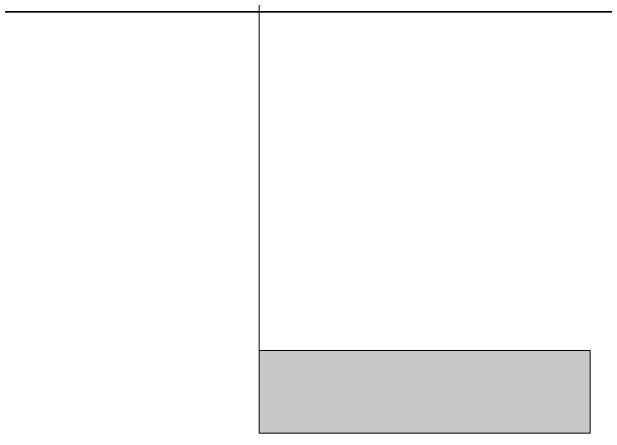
# Model space of a CAD drawing. Header units: inches. Extents: x -23034 to -8448, y -290 to 853.
# Drawn here: x -12250.4 to -12121.2, y -97.7 to -6 of the extents above; entities that cross this region are included whole.
import ezdxf

# ---------------------------------------------------------------- set-up
doc = ezdxf.new("R2010")
doc.units = ezdxf.units.IN
doc.header["$MEASUREMENT"] = 0
for name, color, linetype, lineweight in [('C-BLDG-PADS', 91, 'Continuous', 9), ('C-TOPO', 7, 'Continuous', 9), ('G-ANNO-SYMB', 111, 'Continuous', 9)]:
    doc.layers.add(name, color=color, linetype=linetype, lineweight=lineweight)

# ---------------------------------------------------------------- blocks, each defined once
blk = doc.blocks.new('Section - 3_32_ x 3_8_-18514-Section 5')
at = {"layer": 'G-ANNO-SYMB'}
blk.add_hatch(color=256, dxfattribs=at).paths.add_polyline_path([(22131.83, -79.66), (22059.83, -79.66), (22059.83, -97.66), (22131.83, -97.66)], flags=0)
for p, q in [((22059.83, -97.66), (22059.83, -79.66)), ((22059.83, -79.66), (22131.83, -79.66)), ((22131.83, -79.66), (22131.83, -97.66)), ((22131.83, -97.66), (22059.83, -97.66))]:
    blk.add_line(p, q, dxfattribs=at)

msp = doc.modelspace()

# ---------------------------------------------------------------- linework, layer by layer
at = {"layer": 'C-BLDG-PADS'}
msp.add_line((-13672.05612, -6), (-12013.55612, -6), dxfattribs=at)
at = {"layer": 'C-TOPO', "lineweight": 35}
msp.add_line((-12485.44734, -6.00628), (-12095.77308, -6.00628), dxfattribs=at)
at = {"layer": 'C-TOPO'}
msp.add_line((-12485.44731, -6.00628), (-12095.77397, -6.00628), dxfattribs=at)
at = {"layer": 'G-ANNO-SYMB'}
msp.add_line((-12196.52247, 545.15708), (-12196.52247, -79.66081), dxfattribs=at)

# ---------------------------------------------------------------- block references
msp.add_blockref('Section - 3_32_ x 3_8_-18514-Section 5', (-34256.35556, 0), dxfattribs=at)

doc.saveas('drawing.dxf')
